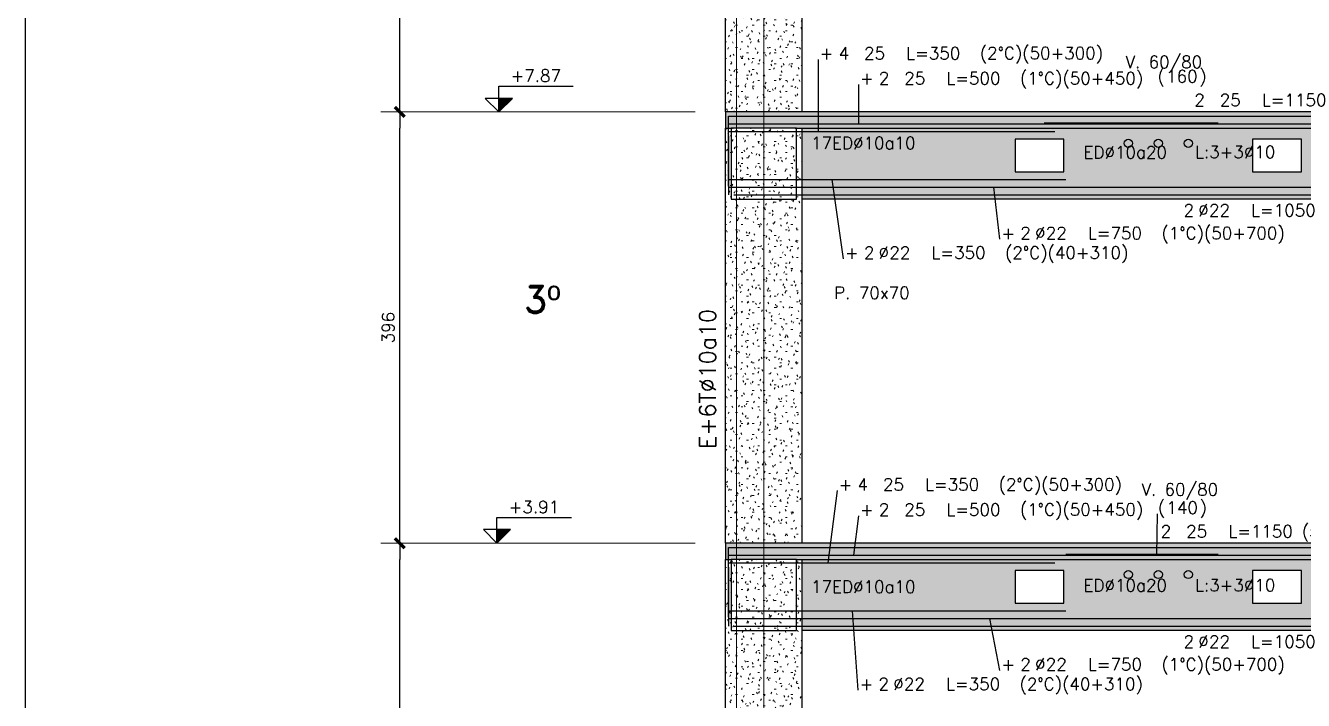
# Model space of a CAD drawing. Extents: x -9696 to 17719, y -11558 to 16829.
# Drawn here: x -58 to 1116, y 2750 to 3370 of the extents above; entities that cross this region are included whole.
import ezdxf
from ezdxf.enums import TextEntityAlignment as Align

# ---------------------------------------------------------------- set-up
doc = ezdxf.new("R2010")
doc.units = 0
doc.header["$LTSCALE"] = 30
doc.header["$MEASUREMENT"] = 0
doc.linetypes.add("EJEE-E'$0$RLE-PROYECCION", pattern=[0.71438, 0.47625, -0.23813])
doc.layers.get('0').update_dxf_attribs({"linetype": 'CONTINUOUS'})
doc.layers.add("EJEE-E'$0$RLA-ACHURADO", color=30, linetype="EJEE-E'$0$RLE-PROYECCION", lineweight=15, transparency=0.7)
for name, color, linetype, lineweight in [("EJEE-E'$0$RLA-CONTORNO", 30, 'CONTINUOUS', 25), ("EJEE-E'$0$RLA-EJES", 1, 'CONTINUOUS', 9), ("EJEE-E'$0$RLA-NIVEL-1", 1, 'CONTINUOUS', 9), ("EJEE-E'$0$RLA-TEXTOS-1", 9, 'CONTINUOUS', 9)]:
    doc.layers.add(name, color=color, linetype=linetype, lineweight=lineweight)
for name, color, linetype in [("EJEE-E'$0$RLA-COTAS1", 2, 'CONTINUOUS'), ("EJEE-E'$0$RLA-FE", 7, 'CONTINUOUS'), ("EJEE-E'$0$RLA-TEXTOS-FE", 9, 'CONTINUOUS'), ("EJEE-E'$0$RLA-TEXTOS2", 6, 'CONTINUOUS'), ('RLA-FORMATO', 7, 'CONTINUOUS')]:
    doc.layers.add(name, color=color, linetype=linetype)
doc.styles.add("EJEE-E'$0$RomanD", font='romand.shx', dxfattribs={"height": 31.5})
doc.styles.add("EJEE-E'$0$RomanS", font='romans.shx', dxfattribs={"height": 11.25})
doc.dimstyles.new("EJEE-E'$0$ING-50", dxfattribs={"dimscale": 50, "dimtxt": 0.27, "dimasz": 0.3, "dimexe": 0, "dimexo": 0, "dimgap": 0.1, "dimtad": 1, "dimdec": 1, "dimzin": 12, "dimdsep": 46, "dimtxsty": "EJEE-E'$0$RomanS", "dimblk": "EJEE-E'$0$TICK1", "dimblk1": "EJEE-E'$0$TICK1", "dimblk2": "EJEE-E'$0$TICK1", "dimcen": 0.09, "dimclrd": 2, "dimclre": 1, "dimclrt": 3, "dimadec": 0, "dimazin": 0, "dimtfac": 1, "dimtdec": 0, "dimtix": 1, "dimtmove": 2, "dimatfit": 3, "dimldrblk": "EJEE-E'$0$TICK1", "dimfxl": 0, "dimfxlon": 1, "dimtolj": 1, "dimtzin": 0, "dimarcsym": 0})
pattern_1 = [(0, (-370.998, -1130.43), (20.32, 5.08), [1.676, -13.564, 1.676, -13.564, -81.28]), (0, (-370.998, -1130.43), (20.32, 5.08), [-30.48, 1.676, -28.804, 1.676, -13.564, -35.56]), (0, (-370.998, -1130.43), (20.32, 5.08), [-76.2, 1.676, -8.484, 1.676, -23.724]), (120, (-363.378, -1127.89), (-14.559409, 15.057636), [1.676, -13.564, 1.676, -13.564, -81.28]), (120, (-363.378, -1127.89), (-14.559409, 15.057636), [-30.48, 1.676, -28.804, 1.676, -13.564, -35.56]), (120, (-363.378, -1127.89), (-14.559409, 15.057636), [-76.2, 1.676, -8.484, 1.676, -23.724]), (240, (-360.838, -1117.73), (-5.760591, -20.137636), [1.676, -13.564, 1.676, -13.564, -81.28]), (240, (-360.838, -1117.73), (-5.760591, -20.137636), [-30.48, 1.676, -28.804, 1.676, -13.564, -35.56]), (240, (-360.838, -1117.73), (-5.760591, -20.137636), [-76.2, 1.676, -8.484, 1.676, -23.724])]

# ---------------------------------------------------------------- blocks, each defined once
blk = doc.blocks.new("EJEE-E'$0$TICK1")
at = {"color": 2}
for points in [[(0, 0), (-1, 0)], [(0, 0), (1, 0)]]:
    blk.add_lwpolyline(points, dxfattribs=at)
at = {"color": 2, "const_width": 0.2}
blk.add_lwpolyline([(-0.3, -0.3), (0.3, 0.3)], dxfattribs=at)
blk = doc.blocks.new("EJEE-E'$0$DIMBLOCK15-EJE E-E_")
at = {"layer": "EJEE-E'$0$RLA-COTAS1", "color": 2, "lineweight": -2, "transparency": 16777216}
blk.add_line((-1539.2, 10), (-1539.2, 376), dxfattribs=at)
at = {"layer": "EJEE-E'$0$RLA-COTAS1", "color": 2, "lineweight": -2, "transparency": 16777216, "xscale": 15, "yscale": 15, "zscale": 15}
for p, rotation in [((-1539.2, 391), 90), ((-1539.2, -5), 270)]:
    blk.add_blockref("EJEE-E'$0$TICK1", p, dxfattribs=dict(at, rotation=rotation))
at = {"layer": "EJEE-E'$0$RLA-COTAS1", "color": 3, "transparency": 16777216, "insert": (-1549.9, 193), "char_height": 11.25, "attachment_point": 5, "rotation": 90, "style": "EJEE-E'$0$RomanS"}
blk.add_mtext('\\A1;396', dxfattribs=at)
blk = doc.blocks.new("EJEE-E'$0$DIMBLOCK16-EJE E-E_")
at = {"layer": "EJEE-E'$0$RLA-COTAS1", "color": 2, "lineweight": -2, "transparency": 16777216}
blk.add_line((-1539.2, 406), (-1539.2, 772), dxfattribs=at)
at = {"layer": "EJEE-E'$0$RLA-COTAS1", "color": 2, "lineweight": -2, "transparency": 16777216, "xscale": 15, "yscale": 15, "zscale": 15}
for p, rotation in [((-1539.2, 787), 90), ((-1539.2, 391), 270)]:
    blk.add_blockref("EJEE-E'$0$TICK1", p, dxfattribs=dict(at, rotation=rotation))
at = {"layer": "EJEE-E'$0$RLA-COTAS1", "color": 3, "transparency": 16777216, "insert": (-1549.9, 589), "char_height": 11.25, "attachment_point": 5, "rotation": 90, "style": "EJEE-E'$0$RomanS"}
blk.add_mtext('\\A1;396', dxfattribs=at)
blk = doc.blocks.new("EJEE-E'$0$DIMBLOCK17-EJE E-E_")
at = {"layer": "EJEE-E'$0$RLA-COTAS1", "color": 2, "lineweight": -2, "transparency": 16777216}
blk.add_line((-1539.2, 802), (-1539.2, 1168), dxfattribs=at)
at = {"layer": "EJEE-E'$0$RLA-COTAS1", "color": 2, "lineweight": -2, "transparency": 16777216, "xscale": 15, "yscale": 15, "zscale": 15}
for p, rotation in [((-1539.2, 1183), 90), ((-1539.2, 787), 270)]:
    blk.add_blockref("EJEE-E'$0$TICK1", p, dxfattribs=dict(at, rotation=rotation))
at = {"layer": "EJEE-E'$0$RLA-COTAS1", "color": 3, "transparency": 16777216, "insert": (-1549.9, 985), "char_height": 11.25, "attachment_point": 5, "rotation": 90, "style": "EJEE-E'$0$RomanS"}
blk.add_mtext('\\A1;396', dxfattribs=at)
blk = doc.blocks.new("EJEE-E'$0$nivel-el")
blk.add_hatch(color=1).paths.add_polyline_path([(0, 0), (12.5, 12.5), (0, 12.5)])
at = {"color": 3}
blk.add_lwpolyline([(0, 0), (12.5, 12.5), (-12.5, 12.5), (0, 0), (0, 23.61), (68.35, 23.61)], dxfattribs=at)
blk.add_lwpolyline([(0, 0), (12.5, 12.5), (0, 12.5), (0, 0)])
at = {"color": 3, "style": "EJEE-E'$0$RomanS", "flags": 4}
blk.add_attdef('%%P0.00', text='', height=11.25, dxfattribs=at).set_placement((33.96, 27.67), align=Align.CENTER)
blk = doc.blocks.new('*U147')
at = {"layer": "EJEE-E'$0$RLA-FE"}
for p, q in [((0, -50), (0, 0)), ((0, 0), (1018.2, 0)), ((1018.2, 0), (1068.2, 0)), ((1068.2, 0), (1100, 0)), ((1100, 0), (1100, 0))]:
    blk.add_line(p, q, dxfattribs=at)
at = {"layer": "EJEE-E'$0$RLA-FE", "color": 3, "style": "EJEE-E'$0$RomanS", "flags": 8}
for tag, p in [('F=', (392.4, 9.3)), ('NUM', (406.8, 9.3))]:
    blk.add_attdef(tag, text='', height=11.2, dxfattribs=at).set_placement(p, align=Align.RIGHT)
at = {"layer": "EJEE-E'$0$RLA-FE", "color": 3, "style": "EJEE-E'$0$RomanS"}
for tag, p, flags in [('PHI', (410.7, 9.5), 14), ('DIAM', (420.6, 9.3), 12), ('MINUS', (442.6, 9.3), 13), ('MARK', (456, 9.3), 13), ('TEXTO_FE1', (459.3, 9.3), 8), ('TEXTO_FE2', (526.8, 9.3), 8), ('TIPO', (548.8, -75.8), 13), ('NVECES', (534.9, -94.7), 13), ('NUMFE', (538.9, -114.5), 13), ('CAPA', (547.1, -133.6), 13), ('DESPLAZA', (278.3, -151.6), 13), ('ESPACIO', (284.4, -170), 13), ('CANT', (298.2, -188.8), 13)]:
    blk.add_attdef(tag, p, '', height=11.2, dxfattribs=dict(at, flags=flags))
blk = doc.blocks.new('*U78')
at = {"layer": "EJEE-E'$0$RLA-FE"}
for p, q in [((0, -50), (0, 0)), ((0, 0), (368.2, 0)), ((368.2, 0), (418.2, 0)), ((418.2, 0), (450, 0)), ((450, 0), (450, 0))]:
    blk.add_line(p, q, dxfattribs=at)
at = {"layer": "EJEE-E'$0$RLA-FE", "color": 3, "style": "EJEE-E'$0$RomanS", "flags": 8}
for tag, p in [('F=', (133.4, 36.3)), ('NUM', (147.8, 36.3))]:
    blk.add_attdef(tag, text='', height=11.2, dxfattribs=at).set_placement(p, align=Align.RIGHT)
at = {"layer": "EJEE-E'$0$RLA-FE", "color": 3, "style": "EJEE-E'$0$RomanS"}
for tag, p, flags in [('PHI', (151.7, 36.5), 14), ('DIAM', (161.6, 36.3), 12), ('MINUS', (183.6, 36.3), 13), ('MARK', (197, 36.3), 13), ('TEXTO_FE1', (200.3, 36.3), 8), ('TEXTO_FE2', (267.8, 36.3), 8), ('TIPO', (223.8, -75.8), 13), ('NVECES', (209.9, -94.7), 13), ('NUMFE', (213.9, -114.5), 13), ('CAPA', (222.1, -133.6), 13), ('DESPLAZA', (278.3, -151.6), 13), ('ESPACIO', (284.4, -170), 13), ('CANT', (298.2, -188.8), 13)]:
    blk.add_attdef(tag, p, '', height=11.2, dxfattribs=dict(at, flags=flags))
blk = doc.blocks.new('*U79')
at = {"layer": "EJEE-E'$0$RLA-FE"}
for q in [(0, 0), (1118.2, 0)]:
    blk.add_line((0, 0), q, dxfattribs=at)
at = {"layer": "EJEE-E'$0$RLA-FE", "color": 3, "style": "EJEE-E'$0$RomanS", "flags": 8}
for tag, p in [('F=', (508.4, 36.3)), ('NUM', (522.8, 36.3))]:
    blk.add_attdef(tag, text='', height=11.2, dxfattribs=at).set_placement(p, align=Align.RIGHT)
at = {"layer": "EJEE-E'$0$RLA-FE", "color": 3, "style": "EJEE-E'$0$RomanS"}
for tag, p, flags in [('PHI', (526.7, 36.5), 14), ('DIAM', (536.6, 36.3), 12), ('MINUS', (558.6, 36.3), 13), ('MARK', (572, 36.3), 13), ('TEXTO_FE1', (575.3, 36.3), 8), ('TEXTO_FE2', (642.8, 36.3), 8), ('TIPO', (598.8, -75.8), 13), ('NVECES', (584.9, -94.7), 13), ('NUMFE', (588.9, -114.5), 13), ('CAPA', (597.1, -133.6), 13), ('DESPLAZA', (278.3, -151.6), 13), ('ESPACIO', (284.4, -170), 13), ('CANT', (298.2, -188.8), 13)]:
    blk.add_attdef(tag, p, '', height=11.2, dxfattribs=dict(at, flags=flags))
blk = doc.blocks.new('*U145')
at = {"layer": "EJEE-E'$0$RLA-FE", "color": 6}
blk.add_line((0, 1), (140, 1), dxfattribs=at)
at = {"layer": "EJEE-E'$0$RLA-FE", "color": 3, "style": "EJEE-E'$0$RomanS", "flags": 8}
for tag, p in [('(', (87.9, 38.1)), ('EMP', (106.9, 38.1)), (')', (126.2, 38.1))]:
    blk.add_attdef(tag, text='', height=11.2, dxfattribs=at).set_placement(p, align=Align.CENTER)
blk = doc.blocks.new('*U146')
at = {"layer": "EJEE-E'$0$RLA-FE"}
for p, q in [((0, -50), (0, 0)), ((0, 0), (218.2, 0)), ((218.2, 0), (268.2, 0)), ((268.2, 0), (300, 0)), ((300, 0), (300, 0))]:
    blk.add_line(p, q, dxfattribs=at)
at = {"layer": "EJEE-E'$0$RLA-FE", "color": 3, "style": "EJEE-E'$0$RomanS", "flags": 8}
for tag, p in [('F=', (113.9, 66.3)), ('NUM', (128.3, 66.3))]:
    blk.add_attdef(tag, text='', height=11.2, dxfattribs=at).set_placement(p, align=Align.RIGHT)
at = {"layer": "EJEE-E'$0$RLA-FE", "color": 3, "style": "EJEE-E'$0$RomanS"}
for tag, p, flags in [('PHI', (132.2, 66.5), 14), ('DIAM', (142, 66.3), 12), ('MINUS', (164, 66.3), 13), ('MARK', (177.4, 66.3), 13), ('TEXTO_FE1', (180.7, 66.3), 8), ('TEXTO_FE2', (248.3, 66.3), 8), ('TIPO', (148.8, -75.8), 13), ('NVECES', (134.9, -94.7), 13), ('NUMFE', (138.9, -114.5), 13), ('CAPA', (147.1, -133.6), 13), ('DESPLAZA', (278.3, -151.6), 13), ('ESPACIO', (284.4, -170), 13), ('CANT', (298.2, -188.8), 13)]:
    blk.add_attdef(tag, p, '', height=11.2, dxfattribs=dict(at, flags=flags))
blk = doc.blocks.new('*U155')
at = {"layer": "EJEE-E'$0$RLA-FE"}
for p, q in [((0, -50), (0, 0)), ((0, 0), (1018.2, 0)), ((1018.2, 0), (1068.2, 0)), ((1068.2, 0), (1100, 0)), ((1100, 0), (1100, 0))]:
    blk.add_line(p, q, dxfattribs=at)
at = {"layer": "EJEE-E'$0$RLA-FE", "color": 3, "style": "EJEE-E'$0$RomanS", "flags": 8}
for tag, p in [('F=', (423.3, 9.3)), ('NUM', (437.7, 9.3))]:
    blk.add_attdef(tag, text='', height=11.2, dxfattribs=at).set_placement(p, align=Align.RIGHT)
at = {"layer": "EJEE-E'$0$RLA-FE", "color": 3, "style": "EJEE-E'$0$RomanS"}
for tag, p, flags in [('PHI', (441.6, 9.5), 14), ('DIAM', (451.4, 9.3), 12), ('MINUS', (473.5, 9.3), 13), ('MARK', (486.9, 9.3), 13), ('TEXTO_FE1', (490.2, 9.3), 8), ('TEXTO_FE2', (557.7, 9.3), 8), ('TIPO', (548.8, -75.8), 13), ('NVECES', (534.9, -94.7), 13), ('NUMFE', (538.9, -114.5), 13), ('CAPA', (547.1, -133.6), 13), ('DESPLAZA', (278.3, -151.6), 13), ('ESPACIO', (284.4, -170), 13), ('CANT', (298.2, -188.8), 13)]:
    blk.add_attdef(tag, p, '', height=11.2, dxfattribs=dict(at, flags=flags))
blk = doc.blocks.new('*U157')
at = {"layer": "EJEE-E'$0$RLA-FE"}
for p, q in [((0, -50), (0, 0)), ((0, 0), (218.2, 0)), ((218.2, 0), (268.2, 0)), ((268.2, 0), (300, 0)), ((300, 0), (300, 0))]:
    blk.add_line(p, q, dxfattribs=at)
at = {"layer": "EJEE-E'$0$RLA-FE", "color": 3, "style": "EJEE-E'$0$RomanS", "flags": 8}
for tag, p in [('F=', (96.5, 66.3)), ('NUM', (110.9, 66.3))]:
    blk.add_attdef(tag, text='', height=11.2, dxfattribs=at).set_placement(p, align=Align.RIGHT)
at = {"layer": "EJEE-E'$0$RLA-FE", "color": 3, "style": "EJEE-E'$0$RomanS"}
for tag, p, flags in [('PHI', (114.8, 66.5), 14), ('DIAM', (124.7, 66.3), 12), ('MINUS', (146.7, 66.3), 13), ('MARK', (160.1, 66.3), 13), ('TEXTO_FE1', (163.4, 66.3), 8), ('TEXTO_FE2', (230.9, 66.3), 8), ('TIPO', (148.8, -75.8), 13), ('NVECES', (134.9, -94.7), 13), ('NUMFE', (138.9, -114.5), 13), ('CAPA', (147.1, -133.6), 13), ('DESPLAZA', (278.3, -151.6), 13), ('ESPACIO', (284.4, -170), 13), ('CANT', (298.2, -188.8), 13)]:
    blk.add_attdef(tag, p, '', height=11.2, dxfattribs=dict(at, flags=flags))
blk = doc.blocks.new('*U154')
at = {"layer": "EJEE-E'$0$RLA-FE"}
for q in [(0, 0), (1118.2, 0)]:
    blk.add_line((0, 0), q, dxfattribs=at)
at = {"layer": "EJEE-E'$0$RLA-FE", "color": 3, "style": "EJEE-E'$0$RomanS", "flags": 8}
for tag, p in [('F=', (541.2, 36.3)), ('NUM', (555.7, 36.3))]:
    blk.add_attdef(tag, text='', height=11.2, dxfattribs=at).set_placement(p, align=Align.RIGHT)
at = {"layer": "EJEE-E'$0$RLA-FE", "color": 3, "style": "EJEE-E'$0$RomanS"}
for tag, p, flags in [('PHI', (559.5, 36.5), 14), ('DIAM', (569.4, 36.3), 12), ('MINUS', (591.4, 36.3), 13), ('MARK', (604.8, 36.3), 13), ('TEXTO_FE1', (608.1, 36.3), 8), ('TEXTO_FE2', (675.6, 36.3), 8), ('TIPO', (598.8, -75.8), 13), ('NVECES', (584.9, -94.7), 13), ('NUMFE', (588.9, -114.5), 13), ('CAPA', (597.1, -133.6), 13), ('DESPLAZA', (278.3, -151.6), 13), ('ESPACIO', (284.4, -170), 13), ('CANT', (298.2, -188.8), 13)]:
    blk.add_attdef(tag, p, '', height=11.2, dxfattribs=dict(at, flags=flags))
blk = doc.blocks.new('*U156')
at = {"layer": "EJEE-E'$0$RLA-FE", "color": 6}
blk.add_line((0, 1), (160, 1), dxfattribs=at)
at = {"layer": "EJEE-E'$0$RLA-FE", "color": 3, "style": "EJEE-E'$0$RomanS", "flags": 8}
for tag, p in [('(', (107.6, 38.1)), ('EMP', (126.6, 38.1)), (')', (146, 38.1))]:
    blk.add_attdef(tag, text='', height=11.2, dxfattribs=at).set_placement(p, align=Align.CENTER)
blk = doc.blocks.new('*U64')
at = {"layer": "EJEE-E'$0$RLA-FE"}
for p, q in [((0, 50), (0, 0)), ((5, 0), (923.2, 0)), ((923.2, 0), (973.2, 0)), ((973.2, 0), (1005, 0)), ((1000, 0), (1000, 0))]:
    blk.add_line(p, q, dxfattribs=at)
at = {"layer": "EJEE-E'$0$RLA-FE", "color": 3, "style": "EJEE-E'$0$RomanS", "flags": 8}
for tag, p in [('F=', (408.4, -19.9)), ('NUM', (422.8, -19.9))]:
    blk.add_attdef(tag, text='', height=11.2, dxfattribs=at).set_placement(p, align=Align.RIGHT)
at = {"layer": "EJEE-E'$0$RLA-FE", "color": 3, "style": "EJEE-E'$0$RomanS"}
for tag, p, flags in [('PHI', (431.7, -19.7), 12), ('DIAM', (436.6, -19.9), 12), ('MINUS', (458.6, -19.9), 13), ('MARK', (472, -19.9), 13), ('TEXTO_FE1', (475.3, -19.9), 8), ('TEXTO_FE2', (542.8, -19.9), 8), ('TIPO', (498.8, -57.9), 13), ('NVECES', (484.9, -76.9), 13), ('NUMFE', (488.9, -96.6), 13), ('CAPA', (497.1, -115.7), 13), ('DESPLAZA', (277.2, -134.2), 13), ('ESPACIO', (288.2, -152.5), 13), ('CANT', (302.1, -171.3), 13)]:
    blk.add_attdef(tag, p, '', height=11.2, dxfattribs=dict(at, flags=flags))
blk = doc.blocks.new('*U65')
at = {"layer": "EJEE-E'$0$RLA-FE"}
for p, q in [((0, 40), (0, 0)), ((0, 0), (628.2, 0)), ((628.2, 0), (678.2, 0)), ((678.2, 0), (710, 0)), ((710, 0), (710, 0))]:
    blk.add_line(p, q, dxfattribs=at)
at = {"layer": "EJEE-E'$0$RLA-FE", "color": 3, "style": "EJEE-E'$0$RomanS", "flags": 8}
for tag, p in [('F=', (263.4, -47.9)), ('NUM', (277.8, -47.9))]:
    blk.add_attdef(tag, text='', height=11.2, dxfattribs=at).set_placement(p, align=Align.RIGHT)
at = {"layer": "EJEE-E'$0$RLA-FE", "color": 3, "style": "EJEE-E'$0$RomanS"}
for tag, p, flags in [('PHI', (281.7, -47.7), 12), ('DIAM', (291.6, -47.9), 12), ('MINUS', (313.6, -47.9), 13), ('MARK', (327, -47.9), 13), ('TEXTO_FE1', (330.3, -47.9), 8), ('TIPO', (353.8, -57.9), 13), ('TEXTO_FE2', (397.8, -47.9), 8), ('NVECES', (339.9, -76.9), 13), ('NUMFE', (343.9, -96.6), 13), ('CAPA', (352.1, -115.7), 13), ('DESPLAZA', (277.2, -134.2), 13), ('ESPACIO', (283.2, -152.5), 13), ('CANT', (297.1, -171.3), 13)]:
    blk.add_attdef(tag, p, '', height=11.2, dxfattribs=dict(at, flags=flags))
blk = doc.blocks.new('*U141')
at = {"layer": "EJEE-E'$0$RLA-FE"}
for p, q in [((0, 40), (0, 0)), ((0, 0), (228.2, 0)), ((228.2, 0), (278.2, 0)), ((278.2, 0), (310, 0)), ((310, 0), (310, 0))]:
    blk.add_line(p, q, dxfattribs=at)
at = {"layer": "EJEE-E'$0$RLA-FE", "color": 3, "style": "EJEE-E'$0$RomanS"}
for tag, p, flags in [('TIPO', (153.8, -57.9), 13), ('NVECES', (139.9, -76.9), 13), ('PHI', (151.4, -72.7), 12), ('DIAM', (161.3, -72.9), 12), ('MINUS', (183.3, -72.9), 13), ('MARK', (196.7, -72.9), 13), ('TEXTO_FE1', (200, -72.9), 8), ('TEXTO_FE2', (267.5, -72.9), 8), ('NUMFE', (143.9, -96.6), 13), ('CAPA', (152.1, -115.7), 13), ('DESPLAZA', (277.2, -134.2), 13), ('ESPACIO', (283.2, -152.5), 13), ('CANT', (297.1, -171.3), 13)]:
    blk.add_attdef(tag, p, '', height=11.2, dxfattribs=dict(at, flags=flags))
at = {"layer": "EJEE-E'$0$RLA-FE", "color": 3, "style": "EJEE-E'$0$RomanS", "flags": 8}
for tag, p in [('F=', (133.1, -72.9)), ('NUM', (147.5, -72.9))]:
    blk.add_attdef(tag, text='', height=11.2, dxfattribs=at).set_placement(p, align=Align.RIGHT)
blk = doc.blocks.new('*U153')
at = {"layer": "EJEE-E'$0$RLA-FE"}
for p, q in [((0, 40), (0, 0)), ((0, 0), (228.2, 0)), ((228.2, 0), (278.2, 0)), ((278.2, 0), (310, 0)), ((310, 0), (310, 0))]:
    blk.add_line(p, q, dxfattribs=at)
at = {"layer": "EJEE-E'$0$RLA-FE", "color": 3, "style": "EJEE-E'$0$RomanS"}
for tag, p, flags in [('TIPO', (153.8, -57.9), 13), ('PHI', (138.1, -72.7), 12), ('NVECES', (139.9, -76.9), 13), ('DIAM', (147.9, -72.9), 12), ('MINUS', (169.9, -72.9), 13), ('MARK', (183.3, -72.9), 13), ('TEXTO_FE1', (186.6, -72.9), 8), ('TEXTO_FE2', (254.2, -72.9), 8), ('NUMFE', (143.9, -96.6), 13), ('CAPA', (152.1, -115.7), 13), ('DESPLAZA', (277.2, -134.2), 13), ('ESPACIO', (283.2, -152.5), 13), ('CANT', (297.1, -171.3), 13)]:
    blk.add_attdef(tag, p, '', height=11.2, dxfattribs=dict(at, flags=flags))
at = {"layer": "EJEE-E'$0$RLA-FE", "color": 3, "style": "EJEE-E'$0$RomanS", "flags": 8}
for tag, p in [('F=', (119.8, -72.9)), ('NUM', (134.2, -72.9))]:
    blk.add_attdef(tag, text='', height=11.2, dxfattribs=at).set_placement(p, align=Align.RIGHT)
blk = doc.blocks.new("EJEE-E'")
at = {"layer": "EJEE-E'$0$RLA-ACHURADO"}
h = blk.add_hatch(dxfattribs=at)
h.set_pattern_fill('SAND - DENSE', color=256, style=0, pattern_type=2)
h.set_pattern_definition(pattern_1)
h.paths.add_polyline_path([(-1169.82, 787), (-1169.82, 1168), (-1174.8, 1168), (-1174.8, 1103), (-1234.8, 1103), (-1234.8, 1168), (-1239.82, 1168), (-1239.82, 787), (-1174.8, 787)], flags=0)
h = blk.add_hatch(dxfattribs=at)
h.set_pattern_fill('SAND - DENSE', color=256, style=0, pattern_type=2)
h.set_pattern_definition(pattern_1)
h.paths.add_polyline_path([(61.61, 772), (525.18, 772), (525.18, 787), (-1239.82, 787), (-1239.82, 772)], flags=0)
h = blk.add_hatch(dxfattribs=at)
h.set_pattern_fill('SAND - DENSE', color=256, style=0, pattern_type=2)
h.set_pattern_definition(pattern_1)
h.paths.add_polyline_path([(-1169.82, 391), (-1169.82, 772), (-1174.8, 772), (-1174.8, 707), (-1234.8, 707), (-1234.8, 772), (-1239.82, 772), (-1239.82, 391), (-1174.8, 391)], flags=0)
h = blk.add_hatch(dxfattribs=at)
h.set_pattern_fill('SAND - DENSE', color=256, style=0, pattern_type=2)
h.set_pattern_definition(pattern_1)
h.paths.add_polyline_path([(-1234.8, 707), (-1174.8, 707), (-1174.8, 772), (-1234.8, 772)], flags=0)
h = blk.add_hatch(dxfattribs=at)
h.set_pattern_fill('SAND - DENSE', color=256, style=0, pattern_type=2)
h.set_pattern_definition([(0, (-370.998, -1526.43), (20.32, 5.08), [1.676, -13.564, 1.676, -13.564, -81.28]), (0, (-370.998, -1526.43), (20.32, 5.08), [-30.48, 1.676, -28.804, 1.676, -13.564, -35.56]), (0, (-370.998, -1526.43), (20.32, 5.08), [-76.2, 1.676, -8.484, 1.676, -23.724]), (120, (-363.378, -1523.89), (-14.559409, 15.057636), [1.676, -13.564, 1.676, -13.564, -81.28]), (120, (-363.378, -1523.89), (-14.559409, 15.057636), [-30.48, 1.676, -28.804, 1.676, -13.564, -35.56]), (120, (-363.378, -1523.89), (-14.559409, 15.057636), [-76.2, 1.676, -8.484, 1.676, -23.724]), (240, (-360.838, -1513.73), (-5.760591, -20.137636), [1.676, -13.564, 1.676, -13.564, -81.28]), (240, (-360.838, -1513.73), (-5.760591, -20.137636), [-30.48, 1.676, -28.804, 1.676, -13.564, -35.56]), (240, (-360.838, -1513.73), (-5.760591, -20.137636), [-76.2, 1.676, -8.484, 1.676, -23.724])])
h.paths.add_polyline_path([(-973.99, 732), (-973.99, 762), (-928.99, 762), (-928.99, 732)])
h.paths.add_polyline_path([(-514.82, 707), (-514.82, 772), (-1169.82, 772), (-1169.82, 707)])
h.paths.add_polyline_path([(-710.65, 762), (-710.65, 732), (-755.65, 732), (-755.65, 762)])
h = blk.add_hatch(dxfattribs=at)
h.set_pattern_fill('SAND - DENSE', color=256, style=0, pattern_type=2)
h.set_pattern_definition(pattern_1)
h.paths.add_polyline_path([(61.61, 376), (525.18, 376), (525.18, 391), (-1239.82, 391), (-1239.82, 376)], flags=0)
h = blk.add_hatch(dxfattribs=at)
h.set_pattern_fill('SAND - DENSE', color=256, style=0, pattern_type=2)
h.set_pattern_definition(pattern_1)
h.paths.add_polyline_path([(-1169.82, -5), (-1169.82, 376), (-1174.8, 376), (-1174.8, 311), (-1234.8, 311), (-1234.8, 376), (-1239.82, 376), (-1239.82, -5)], flags=0)
h = blk.add_hatch(dxfattribs=at)
h.set_pattern_fill('SAND - DENSE', color=256, style=0, pattern_type=2)
h.set_pattern_definition(pattern_1)
h.paths.add_polyline_path([(-1174.8, 311), (-1174.8, 376), (-1234.8, 376), (-1234.8, 311)], flags=0)
h = blk.add_hatch(dxfattribs=at)
h.set_pattern_fill('SAND - DENSE', color=256, style=0, pattern_type=2)
h.set_pattern_definition([(0, (-370.998, -1922.43), (20.32, 5.08), [1.676, -13.564, 1.676, -13.564, -81.28]), (0, (-370.998, -1922.43), (20.32, 5.08), [-30.48, 1.676, -28.804, 1.676, -13.564, -35.56]), (0, (-370.998, -1922.43), (20.32, 5.08), [-76.2, 1.676, -8.484, 1.676, -23.724]), (120, (-363.378, -1919.89), (-14.559409, 15.057636), [1.676, -13.564, 1.676, -13.564, -81.28]), (120, (-363.378, -1919.89), (-14.559409, 15.057636), [-30.48, 1.676, -28.804, 1.676, -13.564, -35.56]), (120, (-363.378, -1919.89), (-14.559409, 15.057636), [-76.2, 1.676, -8.484, 1.676, -23.724]), (240, (-360.838, -1909.73), (-5.760591, -20.137636), [1.676, -13.564, 1.676, -13.564, -81.28]), (240, (-360.838, -1909.73), (-5.760591, -20.137636), [-30.48, 1.676, -28.804, 1.676, -13.564, -35.56]), (240, (-360.838, -1909.73), (-5.760591, -20.137636), [-76.2, 1.676, -8.484, 1.676, -23.724])])
h.paths.add_polyline_path([(-973.99, 336), (-973.99, 366), (-928.99, 366), (-928.99, 336)])
h.paths.add_polyline_path([(-514.82, 311), (-514.82, 376), (-1169.82, 376), (-1169.82, 311)])
h.paths.add_polyline_path([(-710.65, 366), (-710.65, 336), (-755.65, 336), (-755.65, 366)])
at = {"layer": "EJEE-E'$0$RLA-CONTORNO"}
for p, q in [((-1239.82, 787), (-1239.82, 1168)), ((-1169.82, 1168), (-1169.82, 787)), ((525.18, 787), (-1239.82, 787)), ((-1239.82, 787), (-1239.82, 772)), ((-1239.82, 391), (-1239.82, 772)), ((-1239.82, 772), (-1234.8, 772)), ((-1234.8, 772), (-1234.8, 707)), ((-1174.8, 772), (-1234.79, 772)), ((-1174.8, 772), (-509.82, 772)), ((-1174.8, 707), (-1174.8, 772)), ((-1169.82, 772), (-1169.82, 391)), ((-1234.8, 707), (-1174.8, 707)), ((-514.82, 707), (-1169.82, 707)), ((525.18, 391), (-1239.82, 391)), ((-1239.82, 391), (-1239.82, 376)), ((-1239.82, -5), (-1239.82, 376)), ((-1239.82, 376), (-1234.8, 376)), ((-1234.8, 376), (-1234.8, 311)), ((-1174.8, 376), (-1234.79, 376)), ((-1174.8, 376), (-509.82, 376)), ((-1174.8, 311), (-1174.8, 376)), ((-1169.82, 376), (-1169.82, -5)), ((-1234.8, 311), (-1174.8, 311)), ((-514.82, 311), (-1169.82, 311))]:
    blk.add_line(p, q, dxfattribs=at)
for points in [[(-973.99, 732), (-928.99, 732), (-928.99, 762), (-973.99, 762)], [(-755.65, 732), (-710.65, 732), (-710.65, 762), (-755.65, 762)], [(-973.99, 336), (-928.99, 336), (-928.99, 366), (-973.99, 366)], [(-755.65, 336), (-710.65, 336), (-710.65, 366), (-755.65, 366)]]:
    blk.add_lwpolyline(points, close=True, dxfattribs=at)
for centre in [(-869.82, 758.25), (-842.32, 758.25), (-814.82, 758.25), (-869.82, 362.25), (-842.32, 362.25), (-814.82, 362.25)]:
    blk.add_circle(centre, 3.75, dxfattribs=at)
at = {"layer": "EJEE-E'$0$RLA-EJES"}
for p, q in [((-1229.82, -996.18), (-1229.82, 1463)), ((-1204.82, -996.18), (-1204.82, 1443.95))]:
    blk.add_line(p, q, dxfattribs=at)
at = {"layer": "EJEE-E'$0$RLA-FE", "color": 2}
for p, q in [((-1154.81, 835.32), (-1154.81, 769)), ((-1117.89, 812.32), (-1117.89, 776)), ((-1131.56, 652.11), (-1142.07, 725)), ((-987.89, 670.11), (-993.52, 718)), ((-1137.46, 439.32), (-1145.93, 373)), ((-1117.89, 416.32), (-1122.46, 380)), ((-843.27, 418.14), (-844.1, 380)), ((-1118.2, 256.11), (-1123.21, 329)), ((-987.89, 274.11), (-997.07, 322))]:
    blk.add_line(p, q, dxfattribs=at)
at = {"layer": "EJEE-E'$0$RLA-NIVEL-1"}
for p, q in [((-1556.53, 787), (-1267.82, 787)), ((-1556.53, 391), (-1267.82, 391))]:
    blk.add_line(p, q, dxfattribs=at)
ref = blk.add_blockref("EJEE-E'$0$nivel-el", (-1448.23, 787))
ref.add_attrib('%%P0.00', '+7.87', dxfattribs={"color": 3, "height": 11.25, "style": "EJEE-E'$0$RomanS"}).set_placement((-1414.27, 814.67), align=Align.CENTER)
ref = blk.add_blockref('*U156', (-947.32, 776))
ref.add_attrib('EMP', '160', dxfattribs={"layer": "EJEE-E'$0$RLA-FE", "color": 3, "height": 11.25, "style": "EJEE-E'$0$RomanS"}).set_placement((-820.67, 814.14), align=Align.CENTER)
ref.add_attrib('(', '(', dxfattribs={"layer": "EJEE-E'$0$RLA-FE", "color": 3, "height": 11.25, "style": "EJEE-E'$0$RomanS"}).set_placement((-839.7, 814.14), align=Align.CENTER)
ref.add_attrib(')', ')', dxfattribs={"layer": "EJEE-E'$0$RLA-FE", "color": 3, "height": 11.25, "style": "EJEE-E'$0$RomanS"}).set_placement((-801.36, 814.14), align=Align.CENTER)
ref = blk.add_blockref("EJEE-E'$0$nivel-el", (-1449.89, 391))
ref.add_attrib('%%P0.00', '+3.91', dxfattribs={"color": 3, "height": 11.25, "style": "EJEE-E'$0$RomanS"}).set_placement((-1415.93, 418.67), align=Align.CENTER)
ref = blk.add_blockref('*U145', (-927.32, 380))
ref.add_attrib('EMP', '140', dxfattribs={"layer": "EJEE-E'$0$RLA-FE", "color": 3, "height": 11.25, "style": "EJEE-E'$0$RomanS"}).set_placement((-820.41, 418.14), align=Align.CENTER)
ref.add_attrib('(', '(', dxfattribs={"layer": "EJEE-E'$0$RLA-FE", "color": 3, "height": 11.25, "style": "EJEE-E'$0$RomanS"}).set_placement((-839.44, 418.14), align=Align.CENTER)
ref.add_attrib(')', ')', dxfattribs={"layer": "EJEE-E'$0$RLA-FE", "color": 3, "height": 11.25, "style": "EJEE-E'$0$RomanS"}).set_placement((-801.1, 418.14), align=Align.CENTER)
at = {"layer": "EJEE-E'$0$RLA-FE"}
ref = blk.add_blockref('*U157', (-1237.32, 769), dxfattribs=at)
ref.add_attrib('DIAM', '25', (-1112.64, 835.32), dxfattribs={"color": 3, "height": 11.25, "style": "EJEE-E'$0$RomanS"})
ref.add_attrib('NUM', '4', dxfattribs={"color": 3, "height": 11.25, "style": "EJEE-E'$0$RomanS"}).set_placement((-1126.39, 835.32), align=Align.RIGHT)
ref.add_attrib('TEXTO_FE1', 'L=350', (-1073.93, 835.32), dxfattribs={"color": 3, "height": 11.25, "style": "EJEE-E'$0$RomanS"})
ref.add_attrib('TEXTO_FE2', '(2°C)(50+300)', (-1006.4, 835.34), dxfattribs={"color": 3, "height": 11.25, "style": "EJEE-E'$0$RomanS"})
ref.add_attrib('F=', '+', dxfattribs={"color": 3, "height": 11.25, "style": "EJEE-E'$0$RomanS"}).set_placement((-1140.8, 835.32), align=Align.RIGHT)
ref = blk.add_blockref('*U78', (-1237.32, 776), dxfattribs=at)
ref.add_attrib('DIAM', '25', (-1075.72, 812.32), dxfattribs={"color": 3, "height": 11.25, "style": "EJEE-E'$0$RomanS"})
ref.add_attrib('NUM', '2', dxfattribs={"color": 3, "height": 11.25, "style": "EJEE-E'$0$RomanS"}).set_placement((-1089.47, 812.32), align=Align.RIGHT)
ref.add_attrib('TEXTO_FE1', 'L=500', (-1037, 812.32), dxfattribs={"color": 3, "height": 11.25, "style": "EJEE-E'$0$RomanS"})
ref.add_attrib('TEXTO_FE2', '(1°C)(50+450)', (-969.48, 812.34), dxfattribs={"color": 3, "height": 11.25, "style": "EJEE-E'$0$RomanS"})
ref.add_attrib('F=', '+', dxfattribs={"color": 3, "height": 11.25, "style": "EJEE-E'$0$RomanS"}).set_placement((-1103.88, 812.32), align=Align.RIGHT)
for name, p in [('*U154', (-947.32, 776)), ('*U79', (-927.32, 380))]:
    blk.add_blockref(name, p, dxfattribs=at)
ref = blk.add_blockref('*U155', (-1237.32, 783), dxfattribs=at)
ref.add_attrib('DIAM', '25', (-785.87, 792.32), dxfattribs={"color": 3, "height": 11.25, "style": "EJEE-E'$0$RomanS"})
ref.add_attrib('NUM', '2', dxfattribs={"color": 3, "height": 11.25, "style": "EJEE-E'$0$RomanS"}).set_placement((-799.62, 792.32), align=Align.RIGHT)
ref.add_attrib('TEXTO_FE1', 'L=1150', (-747.16, 792.32), dxfattribs={"color": 3, "height": 11.25, "style": "EJEE-E'$0$RomanS"})
ref.add_attrib('TEXTO_FE2', '(50+1100)', (-679.63, 792.34), dxfattribs={"color": 3, "height": 11.25, "style": "EJEE-E'$0$RomanS"})
ref = blk.add_blockref('*U153', (-1237.32, 725), dxfattribs=at)
ref.add_attrib('DIAM', '22', (-1089.39, 652.11), dxfattribs={"color": 3, "height": 11.25, "style": "EJEE-E'$0$RomanS"})
ref.add_attrib('NUM', '2', dxfattribs={"color": 3, "height": 11.25, "style": "EJEE-E'$0$RomanS"}).set_placement((-1103.14, 652.11), align=Align.RIGHT)
ref.add_attrib('TEXTO_FE1', 'L=350', (-1050.68, 652.11), dxfattribs={"color": 3, "height": 11.25, "style": "EJEE-E'$0$RomanS"})
ref.add_attrib('TEXTO_FE2', '(2°C)(40+310)', (-983.15, 652.12), dxfattribs={"color": 3, "height": 11.25, "style": "EJEE-E'$0$RomanS"})
ref.add_attrib('PHI', '%%C', (-1099.24, 652.32), dxfattribs={"color": 3, "height": 11.25, "style": "EJEE-E'$0$RomanS"})
ref.add_attrib('F=', '+', dxfattribs={"color": 3, "height": 11.25, "style": "EJEE-E'$0$RomanS"}).set_placement((-1117.55, 652.11), align=Align.RIGHT)
ref = blk.add_blockref('*U64', (-1237.32, 711), dxfattribs=at)
ref.add_attrib('DIAM', '22', (-795.72, 691.11), dxfattribs={"color": 3, "height": 11.25, "style": "EJEE-E'$0$RomanS"})
ref.add_attrib('NUM', '2', dxfattribs={"color": 3, "height": 11.25, "style": "EJEE-E'$0$RomanS"}).set_placement((-809.47, 691.11), align=Align.RIGHT)
ref.add_attrib('TEXTO_FE1', 'L=1050', (-757, 691.11), dxfattribs={"color": 3, "height": 11.25, "style": "EJEE-E'$0$RomanS"})
ref.add_attrib('TEXTO_FE2', '(50+1000)', (-689.48, 691.12), dxfattribs={"color": 3, "height": 11.25, "style": "EJEE-E'$0$RomanS"})
ref.add_attrib('PHI', '%%C', (-805.57, 691.32), dxfattribs={"color": 3, "height": 11.25, "style": "EJEE-E'$0$RomanS"})
ref = blk.add_blockref('*U65', (-1237.32, 718), dxfattribs=at)
ref.add_attrib('DIAM', '22', (-945.72, 670.11), dxfattribs={"color": 3, "height": 11.25, "style": "EJEE-E'$0$RomanS"})
ref.add_attrib('NUM', '2', dxfattribs={"color": 3, "height": 11.25, "style": "EJEE-E'$0$RomanS"}).set_placement((-959.47, 670.11), align=Align.RIGHT)
ref.add_attrib('TEXTO_FE1', 'L=750', (-907, 670.11), dxfattribs={"color": 3, "height": 11.25, "style": "EJEE-E'$0$RomanS"})
ref.add_attrib('TEXTO_FE2', '(1°C)(50+700)', (-839.48, 670.12), dxfattribs={"color": 3, "height": 11.25, "style": "EJEE-E'$0$RomanS"})
ref.add_attrib('PHI', '%%C', (-955.57, 670.32), dxfattribs={"color": 3, "height": 11.25, "style": "EJEE-E'$0$RomanS"})
ref.add_attrib('F=', '+', dxfattribs={"color": 3, "height": 11.25, "style": "EJEE-E'$0$RomanS"}).set_placement((-973.88, 670.11), align=Align.RIGHT)
ref = blk.add_blockref('*U146', (-1237.32, 373), dxfattribs=at)
ref.add_attrib('DIAM', '25', (-1095.29, 439.32), dxfattribs={"color": 3, "height": 11.25, "style": "EJEE-E'$0$RomanS"})
ref.add_attrib('NUM', '4', dxfattribs={"color": 3, "height": 11.25, "style": "EJEE-E'$0$RomanS"}).set_placement((-1109.04, 439.32), align=Align.RIGHT)
ref.add_attrib('TEXTO_FE1', 'L=350', (-1056.58, 439.32), dxfattribs={"color": 3, "height": 11.25, "style": "EJEE-E'$0$RomanS"})
ref.add_attrib('TEXTO_FE2', '(2°C)(50+300)', (-989.06, 439.34), dxfattribs={"color": 3, "height": 11.25, "style": "EJEE-E'$0$RomanS"})
ref.add_attrib('F=', '+', dxfattribs={"color": 3, "height": 11.25, "style": "EJEE-E'$0$RomanS"}).set_placement((-1123.45, 439.32), align=Align.RIGHT)
ref = blk.add_blockref('*U78', (-1237.32, 380), dxfattribs=at)
ref.add_attrib('DIAM', '25', (-1075.72, 416.32), dxfattribs={"color": 3, "height": 11.25, "style": "EJEE-E'$0$RomanS"})
ref.add_attrib('NUM', '2', dxfattribs={"color": 3, "height": 11.25, "style": "EJEE-E'$0$RomanS"}).set_placement((-1089.47, 416.32), align=Align.RIGHT)
ref.add_attrib('TEXTO_FE1', 'L=500', (-1037, 416.32), dxfattribs={"color": 3, "height": 11.25, "style": "EJEE-E'$0$RomanS"})
ref.add_attrib('TEXTO_FE2', '(1°C)(50+450)', (-969.48, 416.34), dxfattribs={"color": 3, "height": 11.25, "style": "EJEE-E'$0$RomanS"})
ref.add_attrib('F=', '+', dxfattribs={"color": 3, "height": 11.25, "style": "EJEE-E'$0$RomanS"}).set_placement((-1103.88, 416.32), align=Align.RIGHT)
ref = blk.add_blockref('*U147', (-1237.32, 387), dxfattribs=at)
ref.add_attrib('DIAM', '25', (-816.72, 396.32), dxfattribs={"color": 3, "height": 11.25, "style": "EJEE-E'$0$RomanS"})
ref.add_attrib('NUM', '2', dxfattribs={"color": 3, "height": 11.25, "style": "EJEE-E'$0$RomanS"}).set_placement((-830.47, 396.32), align=Align.RIGHT)
ref.add_attrib('TEXTO_FE1', 'L=1150', (-778, 396.32), dxfattribs={"color": 3, "height": 11.25, "style": "EJEE-E'$0$RomanS"})
ref.add_attrib('TEXTO_FE2', '(50+1100)', (-710.48, 396.34), dxfattribs={"color": 3, "height": 11.25, "style": "EJEE-E'$0$RomanS"})
ref = blk.add_blockref('*U141', (-1237.32, 329), dxfattribs=at)
ref.add_attrib('DIAM', '22', (-1076.03, 256.11), dxfattribs={"color": 3, "height": 11.25, "style": "EJEE-E'$0$RomanS"})
ref.add_attrib('NUM', '2', dxfattribs={"color": 3, "height": 11.25, "style": "EJEE-E'$0$RomanS"}).set_placement((-1089.78, 256.11), align=Align.RIGHT)
ref.add_attrib('TEXTO_FE1', 'L=350', (-1037.32, 256.11), dxfattribs={"color": 3, "height": 11.25, "style": "EJEE-E'$0$RomanS"})
ref.add_attrib('TEXTO_FE2', '(2°C)(40+310)', (-969.8, 256.12), dxfattribs={"color": 3, "height": 11.25, "style": "EJEE-E'$0$RomanS"})
ref.add_attrib('PHI', '%%C', (-1085.88, 256.32), dxfattribs={"color": 3, "height": 11.25, "style": "EJEE-E'$0$RomanS"})
ref.add_attrib('F=', '+', dxfattribs={"color": 3, "height": 11.25, "style": "EJEE-E'$0$RomanS"}).set_placement((-1104.19, 256.11), align=Align.RIGHT)
ref = blk.add_blockref('*U64', (-1237.32, 315), dxfattribs=at)
ref.add_attrib('DIAM', '22', (-795.72, 295.11), dxfattribs={"color": 3, "height": 11.25, "style": "EJEE-E'$0$RomanS"})
ref.add_attrib('NUM', '2', dxfattribs={"color": 3, "height": 11.25, "style": "EJEE-E'$0$RomanS"}).set_placement((-809.47, 295.11), align=Align.RIGHT)
ref.add_attrib('TEXTO_FE1', 'L=1050', (-757, 295.11), dxfattribs={"color": 3, "height": 11.25, "style": "EJEE-E'$0$RomanS"})
ref.add_attrib('TEXTO_FE2', '(50+1000)', (-689.48, 295.12), dxfattribs={"color": 3, "height": 11.25, "style": "EJEE-E'$0$RomanS"})
ref.add_attrib('PHI', '%%C', (-805.57, 295.32), dxfattribs={"color": 3, "height": 11.25, "style": "EJEE-E'$0$RomanS"})
ref = blk.add_blockref('*U65', (-1237.32, 322), dxfattribs=at)
ref.add_attrib('DIAM', '22', (-945.72, 274.11), dxfattribs={"color": 3, "height": 11.25, "style": "EJEE-E'$0$RomanS"})
ref.add_attrib('NUM', '2', dxfattribs={"color": 3, "height": 11.25, "style": "EJEE-E'$0$RomanS"}).set_placement((-959.47, 274.11), align=Align.RIGHT)
ref.add_attrib('TEXTO_FE1', 'L=750', (-907, 274.11), dxfattribs={"color": 3, "height": 11.25, "style": "EJEE-E'$0$RomanS"})
ref.add_attrib('TEXTO_FE2', '(1°C)(50+700)', (-839.48, 274.12), dxfattribs={"color": 3, "height": 11.25, "style": "EJEE-E'$0$RomanS"})
ref.add_attrib('PHI', '%%C', (-955.57, 274.32), dxfattribs={"color": 3, "height": 11.25, "style": "EJEE-E'$0$RomanS"})
ref.add_attrib('F=', '+', dxfattribs={"color": 3, "height": 11.25, "style": "EJEE-E'$0$RomanS"}).set_placement((-973.88, 274.11), align=Align.RIGHT)
at = {"layer": "EJEE-E'$0$RLA-TEXTOS-1", "char_height": 11.25, "attachment_point": 5, "style": "EJEE-E'$0$RomanS"}
for s, insert, width, line_spacing_factor in [('V. 60/80', (-837.26, 831.03), 77.8962, 0.941778), ('P. 70x70', (-1105.44, 620.91), 129.8188, 0.983083), ('V. 60/80', (-822.59, 438.47), 77.8962, 0.941778)]:
    blk.add_mtext(s, dxfattribs=dict(at, insert=insert, width=width, line_spacing_factor=line_spacing_factor))
at = {"layer": "EJEE-E'$0$RLA-TEXTOS-FE", "color": 9, "style": "EJEE-E'$0$RomanS"}
for s, p in [('17ED%%C10a10', (-1113.38, 752.87)), ('ED%%C10a20', (-872.71, 744.37)), ('L:3+3%%C10', (-771.66, 744.52)), ('17ED%%C10a10', (-1113.38, 345.4)), ('ED%%C10a20', (-872.71, 346.73)), ('L:3+3%%C10', (-771.66, 346.87))]:
    blk.add_text(s, height=11.25, dxfattribs=at).set_placement(p, align=Align.CENTER)
at = {"layer": "EJEE-E'$0$RLA-TEXTOS-FE", "insert": (-1263.98, 541.81), "char_height": 15, "width": 129.8188, "attachment_point": 2, "rotation": 90, "line_spacing_factor": 0.983083, "style": "EJEE-E'$0$RomanS"}
blk.add_mtext('E+6T%%C10a10', dxfattribs=at)
at = {"layer": "EJEE-E'$0$RLA-TEXTOS2", "color": 5, "insert": (-1408.27, 614.83), "char_height": 25, "width": 65.6873, "attachment_point": 5, "line_spacing_factor": 0.941778, "style": "EJEE-E'$0$RomanD"}
blk.add_mtext('3º', dxfattribs=at)
at = {"layer": "EJEE-E'$0$RLA-COTAS1"}
for base, p1, p2, picture, middle in [((-1539.24, 1183), (-1544.24, 787), (-1544.24, 1183), "EJEE-E'$0$DIMBLOCK17-EJE E-E_", (-1549.87, 985)), ((-1539.24, 787), (-1544.24, 391), (-1544.24, 787), "EJEE-E'$0$DIMBLOCK16-EJE E-E_", (-1549.87, 589)), ((-1539.24, 391), (-1544.24, -5), (-1544.24, 391), "EJEE-E'$0$DIMBLOCK15-EJE E-E_", (-1549.87, 193))]:
    dim = blk.add_linear_dim(base=base, p1=p1, p2=p2, angle=90, dimstyle="EJEE-E'$0$ING-50", override={"dimexe": 0, "dimexo": 0, "dimdec": 1, "dimfxl": 0, "dimfxlon": 1}, dxfattribs=at)
    dim.commit()
    dim.dimension.update_dxf_attribs({"geometry": picture, "text_midpoint": middle})

msp = doc.modelspace()

# ---------------------------------------------------------------- linework, layer by layer
at = {"layer": 'RLA-FORMATO', "color": 6, "linetype": 'Continuous'}
msp.add_line((-58.1, 68.1), (-58.1, 4123.1), dxfattribs=at)

# ---------------------------------------------------------------- block references
msp.add_blockref("EJEE-E'", (1824.9, 2503.8))

doc.saveas('drawing.dxf')
